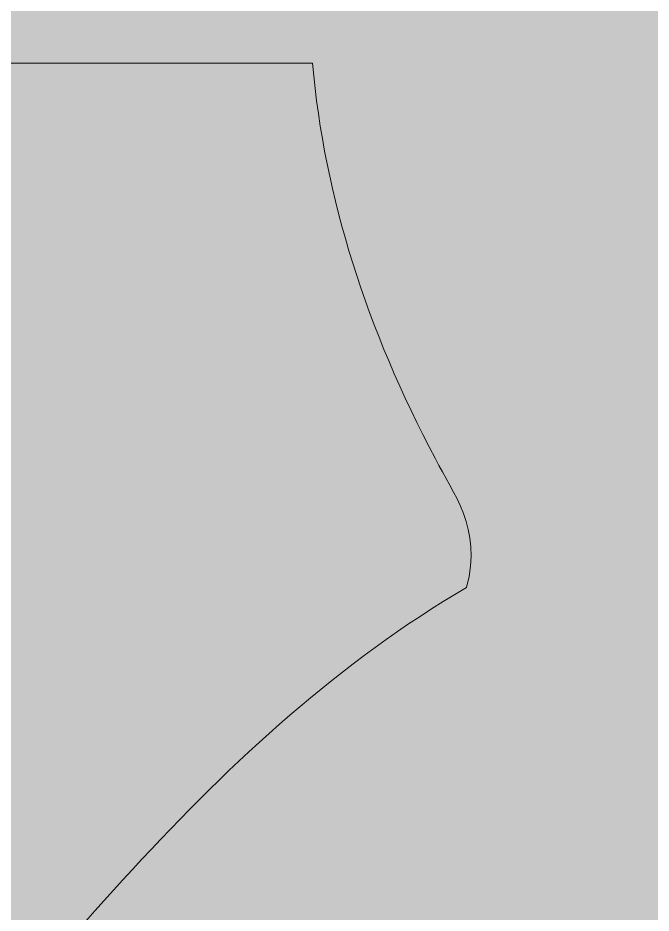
# Model space of a CAD drawing. Extents: x 404 to 2596, y -2984 to -16.
# Drawn here: x 2139.02 to 2157.93, y -128.37 to -101.62 of the extents above; entities that cross this region are included whole.
import ezdxf

# ---------------------------------------------------------------- set-up
doc = ezdxf.new("R2010")
doc.units = 0
doc.header["$MEASUREMENT"] = 0
doc.layers.add('Layer 1', color=7, linetype='Continuous')

# ---------------------------------------------------------------- blocks, each defined once
blk = doc.blocks.new('block 2')
at = {"layer": 'Layer 1', "lineweight": 0}
blk.add_open_spline([(2093.61, -102.975), (2093.61, -102.975), (2147.82, -102.975), (2147.82, -102.975), (2148.169, -106.994), (2149.45, -110.953), (2151.488, -114.795), (2152.012, -115.843), (2152.885, -116.834), (2152.42, -118.639), (2144.85, -123.064), (2139.668, -130.458), (2133.554, -137.33), (2117.891, -125.626), (2100.772, -116.892), (2081.616, -110.603), (2085.692, -107.575), (2089.826, -105.421), (2093.61, -102.975)], degree=3, knots=[0, 0, 0, 0, 1, 1, 1, 2, 2, 2, 3, 3, 3, 4, 4, 4, 5, 5, 5, 6, 6, 6, 6], dxfattribs=at)

msp = doc.modelspace()

# ---------------------------------------------------------------- hatches: boundary and pattern name
at = {"layer": 'Layer 1', "true_color": 0x76d1f6}
h = msp.add_hatch(color=141, dxfattribs=at)
h.dxf.hatch_style = 2
h.paths.add_polyline_path([(2578.583, -15.635), (2435.054, -15.635), (2420.089, -15.635), (2200.748, -15.635), (2164.88, -15.635), (2149.334, -15.635), (2082.606, -15.635), (2011.917, -15.635), (1983.562, -15.635), (1964.521, -15.635), (1018.504, -15.635), (999.463, -15.635), (971.107, -15.635), (900.419, -15.635), (833.691, -15.635), (818.145, -15.635), (782.276, -15.635), (562.936, -15.635), (547.971, -15.635), (404.442, -15.635), (404.442, -179.836), (404.442, -221.059), (404.442, -247.204), (404.442, -297.337), (404.442, -433.355), (404.442, -458.917), (404.442, -480.752), (404.442, -552.197), (404.442, -570.247), (404.442, -2983.813), (2596.454, -2983.813), (2596.454, -2967.509), (2596.454, -2803.31), (2596.454, -2762.085), (2596.454, -2735.941), (2596.454, -2685.807), (2596.454, -2549.789), (2596.454, -2524.227), (2596.454, -2502.392), (2596.454, -2430.948), (2596.454, -2412.897), (2596.454, -15.635)])

# ---------------------------------------------------------------- block references
at = {"layer": 'Layer 1'}
msp.add_blockref('block 2', (0, 0), dxfattribs=at)

doc.saveas('drawing.dxf')
